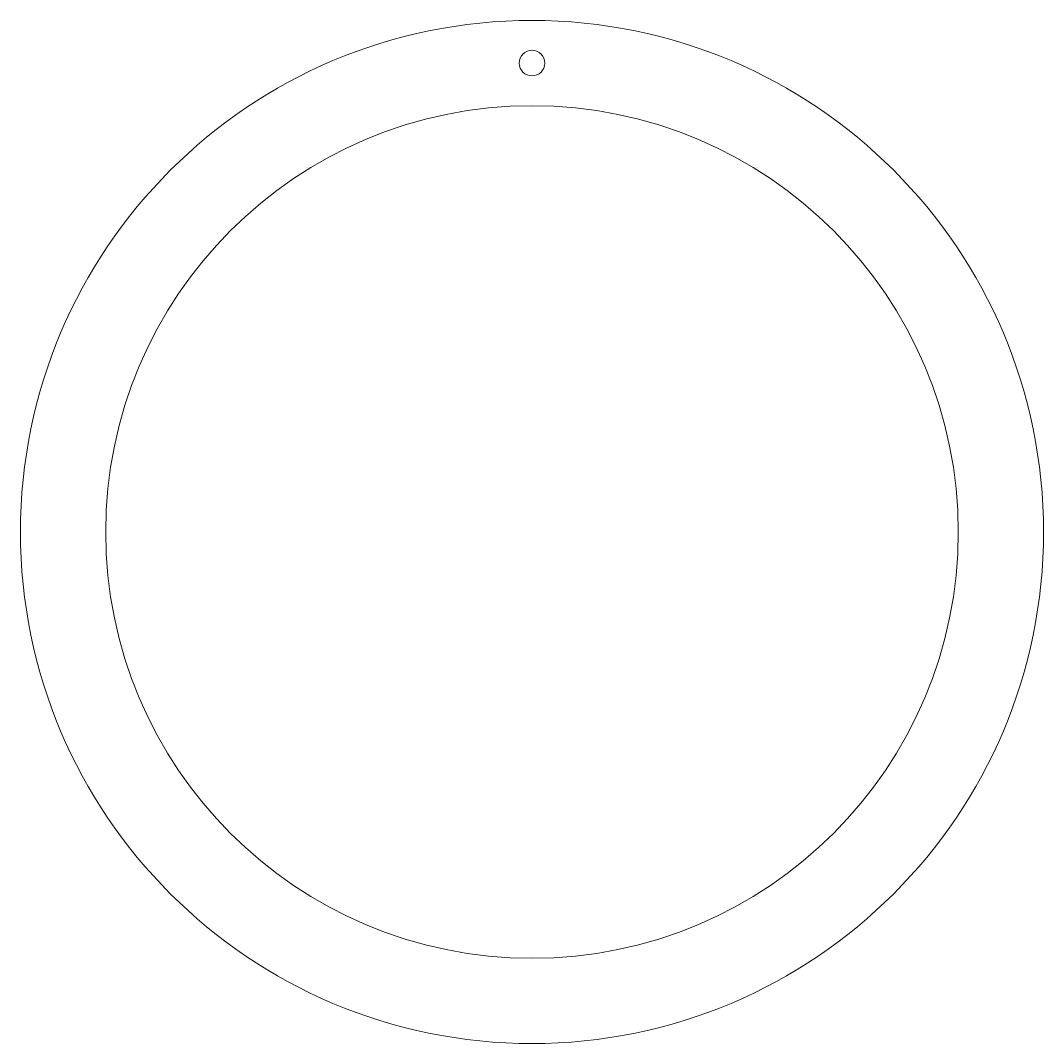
# Model space of a CAD drawing. Header units: millimetres. Extents: x -120 to 120, y -120 to 120.
import ezdxf

# ---------------------------------------------------------------- set-up
doc = ezdxf.new("R2010")
doc.units = ezdxf.units.MM
doc.layers.add('LandingGear', color=1, linetype='CONTINUOUS', lineweight=0)

msp = doc.modelspace()

# ---------------------------------------------------------------- linework, layer by layer
at = {"layer": 'LandingGear'}
for centre, radius in [((0, 0), 120), ((0, 110), 3), ((0, 0), 100)]:
    msp.add_circle(centre, radius, dxfattribs=at)

doc.saveas('drawing.dxf')
